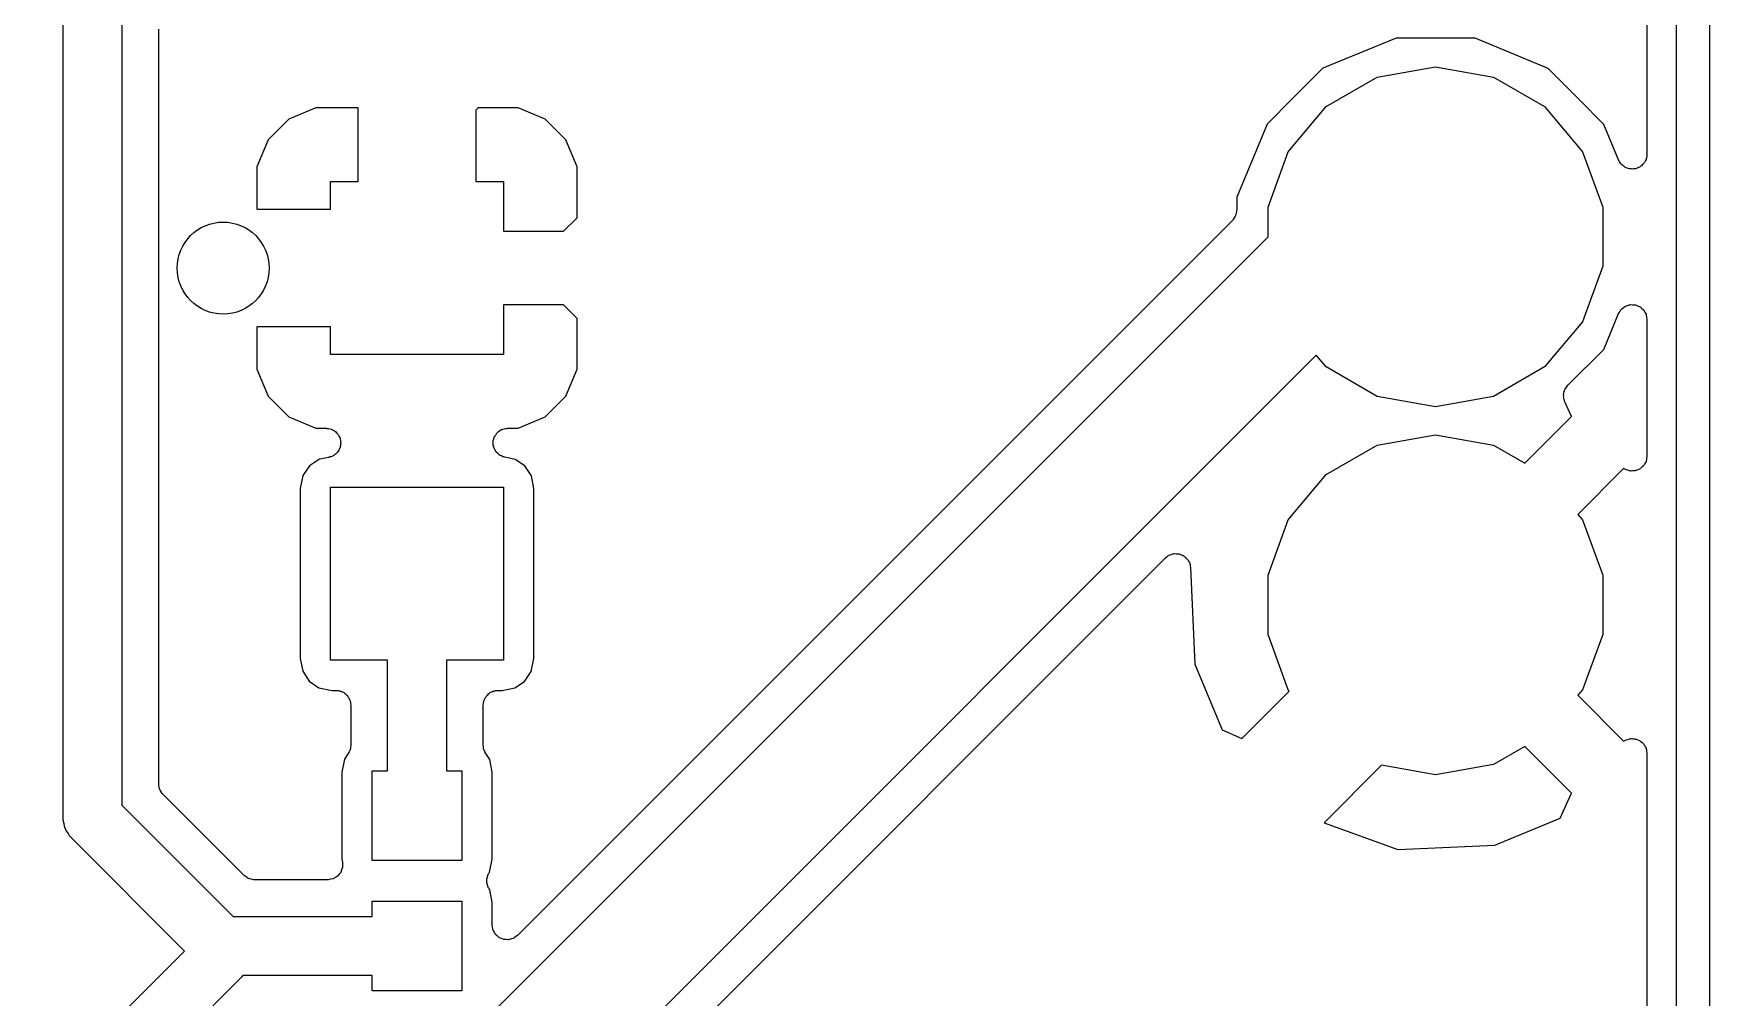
# Model space of a CAD drawing. Extents: x 25.3 to 49.5, y -85 to -25.3.
# Drawn here: x 37.91 to 49.48, y -55.29 to -48.64 of the extents above; entities that cross this region are included whole.
import ezdxf

# ---------------------------------------------------------------- set-up
doc = ezdxf.new("R2010")
doc.units = 0
doc.header["$MEASUREMENT"] = 0
doc.layers.add('BLACK', color=7, linetype='CONTINUOUS')

msp = doc.modelspace()

# ---------------------------------------------------------------- linework, layer by layer
at = {"layer": 'Black'}
for p, q in [((49.4792, -25.4), (49.4792, -84.836)), ((49.2506, -84.7217), (49.2506, -25.5143)), ((49.0474, -45.9826), (49.0474, -49.469)), ((38.1139, -54.0456), (38.1139, -48.3725)), ((38.5203, -48.4567), (38.5203, -53.9614)), ((38.7743, -53.8141), (38.7743, -48.604)), ((47.3153, -48.6662), (46.811, -48.8745)), ((47.8609, -48.6666), (47.3153, -48.6662)), ((48.3649, -48.8759), (47.8609, -48.6666)), ((46.811, -48.8745), (46.6031, -49.082)), ((46.833, -49.1395), (47.1858, -48.9359)), ((47.1858, -48.9359), (47.5869, -48.8651)), ((47.5869, -48.8651), (47.988, -48.9359)), ((47.988, -48.9359), (48.3408, -49.1395)), ((48.5269, -49.0382), (48.3649, -48.8759)), ((48.5764, -49.0878), (48.5269, -49.0382)), ((39.8595, -49.149), (39.6727, -49.2263)), ((40.151, -49.149), (39.8595, -49.149)), ((40.151, -49.657), (40.151, -49.149)), ((40.9794, -49.149), (40.9638, -49.1646)), ((40.9638, -49.1646), (40.9638, -49.657)), ((41.2553, -49.149), (40.9794, -49.149)), ((41.4421, -49.2263), (41.2553, -49.149)), ((46.6031, -49.082), (46.4248, -49.26)), ((46.5712, -49.4516), (46.833, -49.1395)), ((48.3408, -49.1395), (48.6026, -49.4516)), ((48.7504, -49.2621), (48.5764, -49.0878)), ((39.6727, -49.2263), (39.5298, -49.3692)), ((41.585, -49.3692), (41.4421, -49.2263)), ((46.4248, -49.26), (46.2155, -49.764)), ((48.8519, -49.5078), (48.7504, -49.2621)), ((39.5298, -49.3692), (39.4525, -49.556)), ((41.6623, -49.556), (41.585, -49.3692)), ((46.4319, -49.8343), (46.5712, -49.4516)), ((48.6026, -49.4516), (48.7419, -49.8343)), ((48.8555, -49.5135), (48.8519, -49.5078)), ((48.8578, -49.5198), (48.8555, -49.5135)), ((49.0368, -49.5114), (49.0338, -49.5198)), ((49.0413, -49.5038), (49.0368, -49.5114)), ((49.0417, -49.5016), (49.0413, -49.5038)), ((49.0427, -49.4996), (49.0417, -49.5016)), ((49.0436, -49.493), (49.0427, -49.4996)), ((49.0459, -49.4866), (49.0436, -49.493)), ((49.0474, -49.469), (49.0459, -49.4778)), ((49.0459, -49.4778), (49.0459, -49.4866)), ((39.4525, -49.556), (39.4525, -49.8475)), ((41.6623, -49.907), (41.6623, -49.556)), ((48.8635, -49.5266), (48.8578, -49.5198)), ((48.868, -49.5343), (48.8635, -49.5266)), ((48.8697, -49.5357), (48.868, -49.5343)), ((48.8708, -49.5376), (48.8697, -49.5357)), ((48.8762, -49.5417), (48.8708, -49.5376)), ((48.8805, -49.5468), (48.8762, -49.5417)), ((48.8882, -49.5513), (48.8805, -49.5468)), ((48.895, -49.557), (48.8882, -49.5513)), ((48.8971, -49.5577), (48.895, -49.557)), ((48.8988, -49.5591), (48.8971, -49.5577)), ((48.9052, -49.5611), (48.8988, -49.5591)), ((48.9111, -49.5645), (48.9052, -49.5611)), ((48.9198, -49.566), (48.9111, -49.5645)), ((48.9282, -49.5691), (48.9198, -49.566)), ((48.9304, -49.5691), (48.9282, -49.5691)), ((48.9324, -49.5697), (48.9304, -49.5691)), ((48.9392, -49.5694), (48.9324, -49.5697)), ((48.9458, -49.5706), (48.9392, -49.5694)), ((48.9546, -49.5691), (48.9458, -49.5706)), ((48.9634, -49.5691), (48.9546, -49.5691)), ((48.9655, -49.5683), (48.9634, -49.5691)), ((48.9677, -49.5682), (48.9655, -49.5683)), ((48.9739, -49.5656), (48.9677, -49.5682)), ((48.9805, -49.5645), (48.9739, -49.5656)), ((48.9882, -49.56), (48.9805, -49.5645)), ((48.9966, -49.557), (48.9882, -49.56)), ((48.9983, -49.5556), (48.9966, -49.557)), ((49.0003, -49.5547), (48.9983, -49.5556)), ((49.0053, -49.5502), (49.0003, -49.5547)), ((49.0111, -49.5468), (49.0053, -49.5502)), ((49.0168, -49.54), (49.0111, -49.5468)), ((49.0236, -49.5343), (49.0168, -49.54)), ((49.0247, -49.5324), (49.0236, -49.5343)), ((49.0264, -49.5309), (49.0247, -49.5324)), ((49.0295, -49.525), (49.0264, -49.5309)), ((49.0338, -49.5198), (49.0295, -49.525)), ((39.9605, -49.8475), (39.9605, -49.657)), ((39.9605, -49.657), (40.151, -49.657)), ((40.9638, -49.657), (41.1543, -49.657)), ((41.1543, -49.657), (41.1543, -49.9999)), ((39.4525, -49.8475), (39.9605, -49.8475)), ((46.2151, -49.8615), (46.2116, -49.8743)), ((46.2155, -49.8527), (46.2147, -49.8571)), ((46.2147, -49.8571), (46.2151, -49.8615)), ((46.2155, -49.764), (46.2155, -49.8527)), ((46.4319, -50.0375), (46.4319, -49.8343)), ((48.7419, -49.8343), (48.7419, -50.2417)), ((46.1857, -49.9245), (41.2499, -54.8603)), ((41.5694, -49.9999), (41.6623, -49.907)), ((46.1882, -49.9208), (46.1857, -49.9245)), ((46.1916, -49.918), (46.1882, -49.9208)), ((46.1983, -49.9065), (46.1916, -49.918)), ((46.2059, -49.8955), (46.1983, -49.9065)), ((46.2071, -49.8913), (46.2059, -49.8955)), ((46.2093, -49.8874), (46.2071, -49.8913)), ((46.2116, -49.8743), (46.2093, -49.8874)), ((40.3966, -56.0728), (46.4319, -50.0375)), ((41.1543, -49.9999), (41.5694, -49.9999)), ((48.7419, -50.2417), (48.6026, -50.6244)), ((41.5694, -50.5079), (41.1543, -50.5079)), ((41.1543, -50.5079), (41.1543, -50.8508)), ((41.6623, -50.6008), (41.5694, -50.5079)), ((48.852, -50.568), (48.8603, -50.555)), ((48.8603, -50.555), (48.868, -50.5417)), ((48.868, -50.5417), (48.8697, -50.5402)), ((48.8697, -50.5402), (48.871, -50.5383)), ((48.871, -50.5383), (48.8832, -50.5289)), ((48.8832, -50.5289), (48.895, -50.519)), ((48.895, -50.519), (48.8971, -50.5182)), ((48.8971, -50.5182), (48.899, -50.5168)), ((48.899, -50.5168), (48.9137, -50.5122)), ((48.9137, -50.5122), (48.9282, -50.5069)), ((48.9282, -50.5069), (48.9304, -50.5069)), ((48.9304, -50.5069), (48.9326, -50.5062)), ((48.9326, -50.5062), (48.948, -50.5069)), ((48.948, -50.5069), (48.9634, -50.5069)), ((48.9634, -50.5069), (48.9656, -50.5077)), ((48.9656, -50.5077), (48.9679, -50.5078)), ((48.9679, -50.5078), (48.9821, -50.5137)), ((48.9821, -50.5137), (48.9966, -50.519)), ((48.9966, -50.519), (48.9983, -50.5205)), ((48.9983, -50.5205), (49.0005, -50.5213)), ((49.0005, -50.5213), (49.0118, -50.5318)), ((49.0118, -50.5318), (49.0236, -50.5417)), ((49.0236, -50.5417), (49.0248, -50.5436)), ((49.0248, -50.5436), (49.0265, -50.5452)), ((49.0265, -50.5452), (49.0336, -50.5589)), ((39.9605, -50.6603), (39.4525, -50.6603)), ((39.4525, -50.6603), (39.4525, -50.9518)), ((39.9605, -50.8508), (39.9605, -50.6603)), ((41.6623, -50.9518), (41.6623, -50.6008)), ((48.6026, -50.6244), (48.3408, -50.9365)), ((48.749, -50.816), (48.852, -50.568)), ((49.0336, -50.5589), (49.0413, -50.5722)), ((49.0413, -50.5722), (49.0417, -50.5745)), ((49.0417, -50.5745), (49.0427, -50.5765)), ((49.0427, -50.5765), (49.0447, -50.5918)), ((49.0447, -50.5918), (49.0474, -50.607)), ((49.0474, -50.607), (49.0474, -51.5534)), ((41.1543, -50.8508), (39.9605, -50.8508)), ((46.7643, -50.8546), (40.8523, -56.7666)), ((46.833, -50.9365), (46.7643, -50.8546)), ((48.5019, -51.0627), (48.749, -50.816)), ((39.4525, -50.9518), (39.5298, -51.1386)), ((41.585, -51.1386), (41.6623, -50.9518)), ((47.1858, -51.1401), (46.833, -50.9365)), ((48.3408, -50.9365), (47.988, -51.1401)), ((48.4723, -51.1419), (48.4731, -51.1338)), ((48.4724, -51.1257), (48.4749, -51.1164)), ((48.4731, -51.1338), (48.4724, -51.1257)), ((48.4749, -51.1164), (48.4759, -51.1068)), ((48.4759, -51.1068), (48.4795, -51.0995)), ((48.4795, -51.0995), (48.4816, -51.0916)), ((48.4816, -51.0916), (48.4871, -51.0837)), ((48.4871, -51.0837), (48.4913, -51.0751)), ((48.4913, -51.0751), (48.4972, -51.0694)), ((48.4972, -51.0694), (48.5019, -51.0627)), ((39.5298, -51.1386), (39.6727, -51.2815)), ((41.4421, -51.2815), (41.585, -51.1386)), ((47.5869, -51.2109), (47.1858, -51.1401)), ((47.988, -51.1401), (47.5869, -51.2109)), ((48.4746, -51.1512), (48.4723, -51.1419)), ((48.4755, -51.1608), (48.4746, -51.1512)), ((48.4789, -51.1682), (48.4755, -51.1608)), ((48.4809, -51.1762), (48.4789, -51.1682)), ((48.5269, -51.2788), (48.4809, -51.1762)), ((39.6727, -51.2815), (39.8595, -51.3588)), ((39.8595, -51.3588), (39.9297, -51.3588)), ((39.9297, -51.3588), (39.9376, -51.3602)), ((39.9376, -51.3602), (39.9457, -51.3601)), ((39.9457, -51.3601), (39.9549, -51.3632)), ((39.9549, -51.3632), (39.9645, -51.3649)), ((39.9645, -51.3649), (39.9714, -51.3689)), ((41.1426, -51.3688), (41.1493, -51.3649)), ((41.1493, -51.3649), (41.1592, -51.3632)), ((41.1592, -51.3632), (41.1688, -51.36)), ((41.1688, -51.36), (41.1765, -51.3601)), ((41.1765, -51.3601), (41.1841, -51.3588)), ((41.1841, -51.3588), (41.2553, -51.3588)), ((41.2553, -51.3588), (41.4421, -51.2815)), ((48.2047, -51.601), (48.5269, -51.2788)), ((39.9714, -51.3689), (39.979, -51.3716)), ((39.979, -51.3716), (39.9866, -51.3777)), ((39.9866, -51.3777), (39.995, -51.3826)), ((39.995, -51.3826), (40.0002, -51.3887)), ((40.0002, -51.3887), (40.0064, -51.3938)), ((40.0064, -51.3938), (40.0114, -51.4021)), ((40.0114, -51.4021), (40.0177, -51.4096)), ((40.0177, -51.4096), (40.0205, -51.4171)), ((40.0205, -51.4171), (40.0246, -51.424)), ((40.0246, -51.424), (40.0264, -51.4336)), ((40.0264, -51.4336), (40.0298, -51.4428)), ((40.0298, -51.478), (40.027, -51.4856)), ((40.0298, -51.4428), (40.0298, -51.4508)), ((40.0298, -51.4508), (40.0313, -51.4587)), ((40.0313, -51.4587), (40.0298, -51.4683)), ((40.0298, -51.4683), (40.0298, -51.478)), ((41.0825, -51.458), (41.084, -51.4505)), ((41.084, -51.468), (41.0825, -51.458)), ((41.084, -51.4428), (41.0875, -51.4333)), ((41.084, -51.4505), (41.084, -51.4428)), ((41.084, -51.478), (41.084, -51.468)), ((41.0867, -51.4853), (41.084, -51.478)), ((41.0875, -51.4333), (41.0894, -51.4234)), ((41.0894, -51.4234), (41.0934, -51.4168)), ((41.0934, -51.4168), (41.0961, -51.4096)), ((41.0961, -51.4096), (41.1026, -51.4019)), ((41.1026, -51.4019), (41.1078, -51.3933)), ((41.1078, -51.3933), (41.1138, -51.3885)), ((41.1138, -51.3885), (41.1188, -51.3826)), ((41.1188, -51.3826), (41.1275, -51.3775)), ((41.1275, -51.3775), (41.1353, -51.3712)), ((41.1353, -51.3712), (41.1426, -51.3688)), ((46.833, -51.6795), (47.1858, -51.4759)), ((47.1858, -51.4759), (47.5869, -51.4051)), ((47.5869, -51.4051), (47.988, -51.4759)), ((47.988, -51.4759), (48.2047, -51.601)), ((39.8833, -51.5729), (39.8149, -51.6178)), ((39.9491, -51.5601), (39.8833, -51.5729)), ((39.9566, -51.5573), (39.9491, -51.5601)), ((39.9645, -51.5559), (39.9566, -51.5573)), ((39.9729, -51.551), (39.9645, -51.5559)), ((39.982, -51.5475), (39.9729, -51.551)), ((39.9881, -51.5422), (39.982, -51.5475)), ((39.995, -51.5382), (39.9881, -51.5422)), ((40.0013, -51.5308), (39.995, -51.5382)), ((40.0087, -51.5244), (40.0013, -51.5308)), ((40.0126, -51.5174), (40.0087, -51.5244)), ((40.0177, -51.5112), (40.0126, -51.5174)), ((40.021, -51.502), (40.0177, -51.5112)), ((40.0258, -51.4935), (40.021, -51.502)), ((40.027, -51.4856), (40.0258, -51.4935)), ((41.0878, -51.4929), (41.0867, -51.4853)), ((41.0926, -51.5017), (41.0878, -51.4929)), ((41.0961, -51.5112), (41.0926, -51.5017)), ((41.101, -51.5171), (41.0961, -51.5112)), ((41.1047, -51.5239), (41.101, -51.5171)), ((41.1123, -51.5305), (41.1047, -51.5239)), ((41.1188, -51.5382), (41.1123, -51.5305)), ((41.1254, -51.5421), (41.1188, -51.5382)), ((41.1312, -51.5472), (41.1254, -51.5421)), ((41.1406, -51.5508), (41.1312, -51.5472)), ((41.1493, -51.5559), (41.1406, -51.5508)), ((41.1569, -51.5572), (41.1493, -51.5559)), ((41.1641, -51.56), (41.1569, -51.5572)), ((41.2342, -51.5741), (41.1641, -51.56)), ((41.3017, -51.6196), (41.2342, -51.5741)), ((49.0413, -51.5881), (49.035, -51.599)), ((49.0422, -51.583), (49.0413, -51.5881)), ((49.0443, -51.5782), (49.0422, -51.583)), ((49.0452, -51.5657), (49.0443, -51.5782)), ((49.0474, -51.5534), (49.0452, -51.5657)), ((39.7694, -51.6853), (39.7513, -51.7753)), ((39.8149, -51.6178), (39.7694, -51.6853)), ((41.3466, -51.688), (41.3017, -51.6196)), ((41.3635, -51.775), (41.3466, -51.688)), ((46.5712, -51.9916), (46.833, -51.6795)), ((48.8861, -51.638), (48.5707, -51.9535)), ((48.9042, -51.6461), (48.8861, -51.638)), ((48.9164, -51.6491), (48.9042, -51.6461)), ((48.9282, -51.6534), (48.9164, -51.6491)), ((48.9334, -51.6534), (48.9282, -51.6534)), ((48.9384, -51.6547), (48.9334, -51.6534)), ((48.9509, -51.6534), (48.9384, -51.6547)), ((48.9634, -51.6534), (48.9509, -51.6534)), ((48.9684, -51.6516), (48.9634, -51.6534)), ((48.9735, -51.6511), (48.9684, -51.6516)), ((48.9848, -51.6456), (48.9735, -51.6511)), ((48.9966, -51.6414), (48.9848, -51.6456)), ((49.0006, -51.638), (48.9966, -51.6414)), ((49.0053, -51.6357), (49.0006, -51.638)), ((49.014, -51.6267), (49.0053, -51.6357)), ((49.0236, -51.6187), (49.014, -51.6267)), ((49.0262, -51.6142), (49.0236, -51.6187)), ((49.0299, -51.6104), (49.0262, -51.6142)), ((49.035, -51.599), (49.0299, -51.6104)), ((39.7513, -51.7753), (39.7513, -52.9492)), ((39.9605, -52.959), (39.9605, -51.7652)), ((39.9605, -51.7652), (41.1543, -51.7652)), ((41.1543, -51.7652), (41.1543, -52.959)), ((41.3635, -52.9489), (41.3635, -51.775)), ((46.4319, -52.3743), (46.5712, -51.9916)), ((48.5707, -51.9535), (48.6026, -51.9916)), ((48.6026, -51.9916), (48.7419, -52.3743)), ((41.3301, -56.6479), (45.7239, -52.2541)), ((45.7239, -52.2541), (45.733, -52.2478)), ((45.733, -52.2478), (45.7411, -52.2403)), ((45.7411, -52.2403), (45.7473, -52.2377)), ((45.7473, -52.2377), (45.7528, -52.2339)), ((45.7528, -52.2339), (45.7635, -52.231)), ((45.7635, -52.231), (45.7737, -52.2268)), ((45.7737, -52.2268), (45.7804, -52.2265)), ((45.7804, -52.2265), (45.7869, -52.2247)), ((45.7869, -52.2247), (45.7979, -52.2257)), ((45.7979, -52.2257), (45.8089, -52.2252)), ((45.8089, -52.2252), (45.8154, -52.2272)), ((45.8154, -52.2272), (45.8221, -52.2278)), ((45.8221, -52.2278), (45.8321, -52.2325)), ((45.8321, -52.2325), (45.8426, -52.2358)), ((45.8426, -52.2358), (45.8479, -52.2399)), ((45.8479, -52.2399), (45.8541, -52.2427)), ((45.8541, -52.2427), (45.8619, -52.2505)), ((45.8619, -52.2505), (45.8706, -52.2572)), ((45.8706, -52.2572), (45.8742, -52.2629)), ((45.8742, -52.2629), (45.879, -52.2677)), ((45.879, -52.2677), (45.8837, -52.2777)), ((45.8837, -52.2777), (45.8896, -52.2869)), ((45.8896, -52.2869), (45.8911, -52.2935)), ((45.8911, -52.2935), (45.8939, -52.2997)), ((45.8939, -52.2997), (45.8949, -52.3106)), ((45.8949, -52.3106), (45.8973, -52.3214)), ((45.8973, -52.3214), (45.9273, -52.9887)), ((46.4319, -52.7817), (46.4319, -52.3743)), ((48.7419, -52.3743), (48.7419, -52.7817)), ((46.5712, -53.1644), (46.4319, -52.7817)), ((48.7419, -52.7817), (48.6026, -53.1644)), ((39.7513, -52.9492), (39.7682, -53.0362)), ((40.3542, -52.959), (39.9605, -52.959)), ((40.3542, -53.7235), (40.3542, -52.959)), ((41.1543, -52.959), (40.7606, -52.959)), ((40.7606, -52.959), (40.7606, -53.7235)), ((41.3454, -53.0389), (41.3635, -52.9489)), ((39.7682, -53.0362), (39.8131, -53.1046)), ((41.2999, -53.1064), (41.3454, -53.0389)), ((45.9273, -52.9887), (46.1143, -53.4403)), ((39.8131, -53.1046), (39.8806, -53.1501)), ((39.8806, -53.1501), (39.9706, -53.1682)), ((39.9706, -53.1682), (39.9986, -53.1682)), ((39.9986, -53.1682), (40.0074, -53.1697)), ((40.0074, -53.1697), (40.0162, -53.1697)), ((40.0162, -53.1697), (40.0246, -53.1728)), ((40.0246, -53.1728), (40.0333, -53.1743)), ((40.0333, -53.1743), (40.041, -53.1787)), ((40.041, -53.1787), (40.0494, -53.1818)), ((40.0494, -53.1818), (40.0562, -53.1875)), ((40.0562, -53.1875), (40.0639, -53.1919)), ((40.0639, -53.1919), (40.0696, -53.1987)), ((40.0696, -53.1987), (40.0764, -53.2045)), ((40.0764, -53.2045), (40.0809, -53.2122)), ((40.0809, -53.2122), (40.0866, -53.219)), ((41.0282, -53.219), (41.0339, -53.2122)), ((41.0339, -53.2122), (41.0384, -53.2045)), ((41.0384, -53.2045), (41.0452, -53.1987)), ((41.0452, -53.1987), (41.0509, -53.1919)), ((41.0509, -53.1919), (41.0586, -53.1875)), ((41.0586, -53.1875), (41.0654, -53.1818)), ((41.0654, -53.1818), (41.0738, -53.1787)), ((41.0738, -53.1787), (41.0815, -53.1743)), ((41.0815, -53.1743), (41.0902, -53.1728)), ((41.0902, -53.1728), (41.0986, -53.1697)), ((41.0986, -53.1697), (41.1074, -53.1697)), ((41.1074, -53.1697), (41.1162, -53.1682)), ((41.1162, -53.1682), (41.1445, -53.1682)), ((41.1445, -53.1682), (41.2315, -53.1513)), ((41.2315, -53.1513), (41.2999, -53.1064)), ((46.2506, -53.5014), (46.5786, -53.1733)), ((46.5786, -53.1733), (46.5712, -53.1644)), ((48.6026, -53.1644), (48.5707, -53.2025)), ((48.5707, -53.2025), (48.8861, -53.518)), ((40.0866, -53.219), (40.0896, -53.2273)), ((40.0896, -53.2273), (40.0941, -53.235)), ((40.0941, -53.235), (40.0956, -53.2438)), ((40.0956, -53.2438), (40.0987, -53.2521)), ((40.0987, -53.2521), (40.0987, -53.261)), ((40.0987, -53.261), (40.1002, -53.2698)), ((40.1002, -53.2698), (40.1002, -53.5477)), ((41.0146, -53.2698), (41.0161, -53.261)), ((41.0146, -53.5475), (41.0146, -53.2698)), ((41.0161, -53.2521), (41.0192, -53.2438)), ((41.0161, -53.261), (41.0161, -53.2521)), ((41.0192, -53.2438), (41.0207, -53.235)), ((41.0207, -53.235), (41.0252, -53.2273)), ((41.0252, -53.2273), (41.0282, -53.219)), ((46.1143, -53.4403), (46.2506, -53.5014)), ((40.098, -53.5599), (40.0972, -53.5723)), ((40.1002, -53.5477), (40.098, -53.5599)), ((41.0166, -53.5591), (41.0146, -53.5475)), ((41.0173, -53.5709), (41.0166, -53.5591)), ((48.2047, -53.555), (47.988, -53.6801)), ((48.5269, -53.8772), (48.2047, -53.555)), ((48.8861, -53.518), (48.9042, -53.5099)), ((48.9042, -53.5099), (48.9164, -53.5069)), ((48.9164, -53.5069), (48.9282, -53.5026)), ((48.9282, -53.5026), (48.9334, -53.5026)), ((48.9334, -53.5026), (48.9384, -53.5013)), ((48.9384, -53.5013), (48.9509, -53.5026)), ((48.9509, -53.5026), (48.9634, -53.5026)), ((48.9634, -53.5026), (48.9684, -53.5044)), ((48.9684, -53.5044), (48.9735, -53.5049)), ((48.9735, -53.5049), (48.9848, -53.5103)), ((48.9848, -53.5103), (48.9966, -53.5146)), ((48.9966, -53.5146), (49.0006, -53.518)), ((49.0006, -53.518), (49.0053, -53.5203)), ((49.0053, -53.5203), (49.014, -53.5293)), ((49.014, -53.5293), (49.0236, -53.5373)), ((49.0236, -53.5373), (49.0262, -53.5418)), ((49.0262, -53.5418), (49.0299, -53.5456)), ((49.0299, -53.5456), (49.035, -53.557)), ((49.035, -53.557), (49.0413, -53.5679)), ((40.0564, -53.6437), (40.0383, -53.7336)), ((40.0828, -53.6045), (40.0564, -53.6437)), ((40.0879, -53.5932), (40.0828, -53.6045)), ((40.0941, -53.5824), (40.0879, -53.5932)), ((40.095, -53.5772), (40.0941, -53.5824)), ((40.0972, -53.5723), (40.095, -53.5772)), ((41.0197, -53.5764), (41.0173, -53.5709)), ((41.0207, -53.5822), (41.0197, -53.5764)), ((41.0266, -53.5924), (41.0207, -53.5822)), ((41.0313, -53.6033), (41.0266, -53.5924)), ((41.0596, -53.6463), (41.0313, -53.6033)), ((41.0765, -53.7333), (41.0596, -53.6463)), ((47.988, -53.6801), (47.5869, -53.7509)), ((49.0413, -53.5679), (49.0422, -53.573)), ((49.0422, -53.573), (49.0443, -53.5778)), ((49.0443, -53.5778), (49.0452, -53.5903)), ((49.0452, -53.5903), (49.0474, -53.6026)), ((49.0474, -53.6026), (49.0474, -57.089)), ((40.0383, -53.7336), (40.0383, -54.3335)), ((40.2475, -54.3433), (40.2475, -53.7235)), ((40.2475, -53.7235), (40.3542, -53.7235)), ((40.7606, -53.7235), (40.8673, -53.7235)), ((40.8673, -53.7235), (40.8673, -54.3433)), ((41.0765, -54.3332), (41.0765, -53.7333)), ((47.216, -53.6855), (46.8188, -54.0827)), ((47.5869, -53.7509), (47.216, -53.6855)), ((38.7751, -53.8185), (38.7743, -53.8141)), ((38.7747, -53.823), (38.7751, -53.8185)), ((38.7781, -53.8358), (38.7747, -53.823)), ((38.7804, -53.8489), (38.7781, -53.8358)), ((38.7827, -53.8528), (38.7804, -53.8489)), ((38.7838, -53.8571), (38.7827, -53.8528)), ((38.7914, -53.8679), (38.7838, -53.8571)), ((38.7981, -53.8794), (38.7914, -53.8679)), ((38.8015, -53.8823), (38.7981, -53.8794)), ((38.8041, -53.886), (38.8015, -53.8823)), ((39.3637, -54.4456), (38.8041, -53.886)), ((48.4492, -54.0506), (48.5269, -53.8772)), ((38.5203, -53.9614), (39.2883, -54.7294)), ((38.1155, -54.0544), (38.1139, -54.0456)), ((38.1147, -54.0633), (38.1155, -54.0544)), ((38.1215, -54.0889), (38.1147, -54.0633)), ((38.1262, -54.1151), (38.1215, -54.0889)), ((38.1306, -54.1228), (38.1262, -54.1151)), ((38.1329, -54.1315), (38.1306, -54.1228)), ((38.1482, -54.1532), (38.1329, -54.1315)), ((46.8188, -54.0827), (47.329, -54.2677)), ((47.9976, -54.2376), (48.4492, -54.0506)), ((38.1614, -54.1762), (38.1482, -54.1532)), ((38.1683, -54.182), (38.1614, -54.1762)), ((38.1734, -54.1893), (38.1683, -54.182)), ((38.9518, -54.9676), (38.1734, -54.1893)), ((47.329, -54.2677), (47.9976, -54.2376)), ((40.0383, -54.3335), (40.0424, -54.3545)), ((40.0424, -54.3545), (40.0424, -54.3553)), ((40.0424, -54.3553), (40.0427, -54.3562)), ((40.0427, -54.3562), (40.0427, -54.3729)), ((40.0427, -54.3729), (40.043, -54.3897)), ((40.8673, -54.3433), (40.2475, -54.3433)), ((41.0584, -54.4232), (41.0765, -54.3332)), ((39.3674, -54.4482), (39.3637, -54.4456)), ((39.3703, -54.4516), (39.3674, -54.4482)), ((39.3817, -54.4583), (39.3703, -54.4516)), ((39.3926, -54.4659), (39.3817, -54.4583)), ((39.3969, -54.467), (39.3926, -54.4659)), ((39.4008, -54.4693), (39.3969, -54.467)), ((39.4139, -54.4716), (39.4008, -54.4693)), ((39.4267, -54.475), (39.4139, -54.4716)), ((39.4312, -54.4746), (39.4267, -54.475)), ((39.4356, -54.4754), (39.4312, -54.4746)), ((39.9427, -54.4754), (39.4356, -54.4754)), ((39.9435, -54.4752), (39.9427, -54.4754)), ((39.9444, -54.4754), (39.9435, -54.4752)), ((39.9609, -54.4722), (39.9444, -54.4754)), ((39.9774, -54.4693), (39.9609, -54.4722)), ((39.9782, -54.4688), (39.9774, -54.4693)), ((39.979, -54.4687), (39.9782, -54.4688)), ((39.9935, -54.46), (39.979, -54.4687)), ((40.008, -54.4516), (39.9935, -54.46)), ((40.0085, -54.451), (40.008, -54.4516)), ((40.0093, -54.4505), (40.0085, -54.451)), ((40.0199, -54.4374), (40.0093, -54.4505)), ((40.0307, -54.4246), (40.0199, -54.4374)), ((40.031, -54.4238), (40.0307, -54.4246)), ((40.0315, -54.4231), (40.031, -54.4238)), ((40.037, -54.4072), (40.0315, -54.4231)), ((40.0427, -54.3914), (40.037, -54.4072)), ((40.043, -54.3897), (40.0427, -54.3906)), ((40.0427, -54.3906), (40.0427, -54.3914)), ((41.0393, -54.494), (41.0401, -54.4828)), ((41.0394, -54.4715), (41.0413, -54.4653)), ((41.0401, -54.4828), (41.0394, -54.4715)), ((41.0413, -54.4653), (41.0418, -54.4588)), ((41.0418, -54.4588), (41.0463, -54.4485)), ((41.0463, -54.4485), (41.0496, -54.4377)), ((41.0496, -54.4377), (41.0535, -54.4325)), ((41.0535, -54.4325), (41.0561, -54.4266)), ((41.0561, -54.4266), (41.0584, -54.4232)), ((41.0411, -54.5003), (41.0393, -54.494)), ((41.0415, -54.5068), (41.0411, -54.5003)), ((41.0459, -54.5171), (41.0415, -54.5068)), ((41.049, -54.5279), (41.0459, -54.5171)), ((41.0528, -54.5332), (41.049, -54.5279)), ((41.0554, -54.5392), (41.0528, -54.5332)), ((41.0596, -54.5455), (41.0554, -54.5392)), ((41.0765, -54.6325), (41.0596, -54.5455)), ((40.2475, -54.7294), (40.2475, -54.6227)), ((40.2475, -54.6227), (40.8673, -54.6227)), ((40.8673, -54.6227), (40.8673, -55.2425)), ((41.0765, -54.7884), (41.0765, -54.6325)), ((39.2883, -54.7294), (40.2475, -54.7294)), ((41.0788, -54.8015), (41.0765, -54.7884)), ((41.0799, -54.8147), (41.0788, -54.8015)), ((41.0818, -54.8188), (41.0799, -54.8147)), ((41.0826, -54.8232), (41.0818, -54.8188)), ((41.0892, -54.8347), (41.0826, -54.8232)), ((41.0948, -54.8467), (41.0892, -54.8347)), ((41.098, -54.8499), (41.0948, -54.8467)), ((41.1002, -54.8537), (41.098, -54.8499)), ((41.1104, -54.8623), (41.1002, -54.8537)), ((41.1198, -54.8716), (41.1104, -54.8623)), ((41.1238, -54.8735), (41.1198, -54.8716)), ((41.1273, -54.8764), (41.1238, -54.8735)), ((41.1397, -54.8809), (41.1273, -54.8764)), ((41.1518, -54.8866), (41.1397, -54.8809)), ((41.1562, -54.8869), (41.1518, -54.8866)), ((41.1604, -54.8885), (41.1562, -54.8869)), ((41.1737, -54.8885), (41.1604, -54.8885)), ((41.1869, -54.8896), (41.1737, -54.8885)), ((41.1912, -54.8885), (41.1869, -54.8896)), ((41.1957, -54.8885), (41.1912, -54.8885)), ((41.2082, -54.8839), (41.1957, -54.8885)), ((41.221, -54.8805), (41.2082, -54.8839)), ((41.2247, -54.8779), (41.221, -54.8805)), ((41.2289, -54.8764), (41.2247, -54.8779)), ((41.239, -54.8679), (41.2289, -54.8764)), ((41.2499, -54.8603), (41.239, -54.8679)), ((37.3089, -56.6105), (38.9518, -54.9676)), ((39.3478, -55.1464), (37.6558, -56.8384)), ((39.3529, -55.1391), (39.3478, -55.1464)), ((39.3568, -55.1358), (39.3529, -55.1391)), ((40.2475, -55.1358), (39.3568, -55.1358)), ((40.2475, -55.2425), (40.2475, -55.1358)), ((40.8673, -55.2425), (40.2475, -55.2425))]:
    msp.add_line(p, q, dxfattribs=at)
msp.add_circle((39.2192, -50.2539), 0.3175, dxfattribs=at)

doc.saveas('drawing.dxf')
